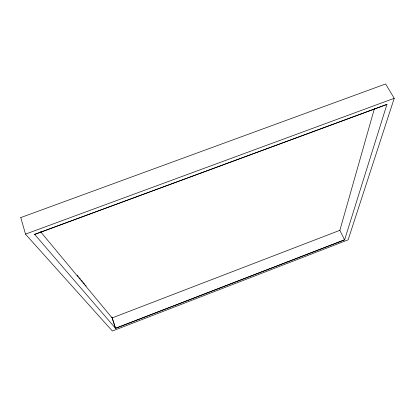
<?xml version="1.0" encoding="UTF-8"?>
<svg xmlns="http://www.w3.org/2000/svg" width="415" height="415" viewBox="0 0 415 415"><rect width="100%" height="100%" fill="white"/><g stroke="black" fill="none" stroke-linecap="round" stroke-linejoin="round"><path stroke-width="0.62" d="M20.75 217.491L25.564 234.257L112.356 331.02L348.118 239.849L394.229 98.293L385.592 83.97L20.781 217.569M374.382 108.73L339.864 230.325L112.149 317.921L40.571 231.695M34.668 234.418L386.951 104.378L344.611 239.86L115.505 328.307M34.637 234.356L34.663 234.065M344.642 239.756L115.536 328.343L34.658 234.371L386.946 104.419M394.229 98.293L25.517 234.117M77.18 275.114L78.414 276.608M79.239 277.604L80.474 279.098M81.293 280.089L82.533 281.583M83.353 282.579L84.587 284.068M85.412 285.064L86.237 286.06M344.481 239.668L339.729 230.128M111.91 317.065L115.536 328.343L112.149 317.921"/></g></svg>
